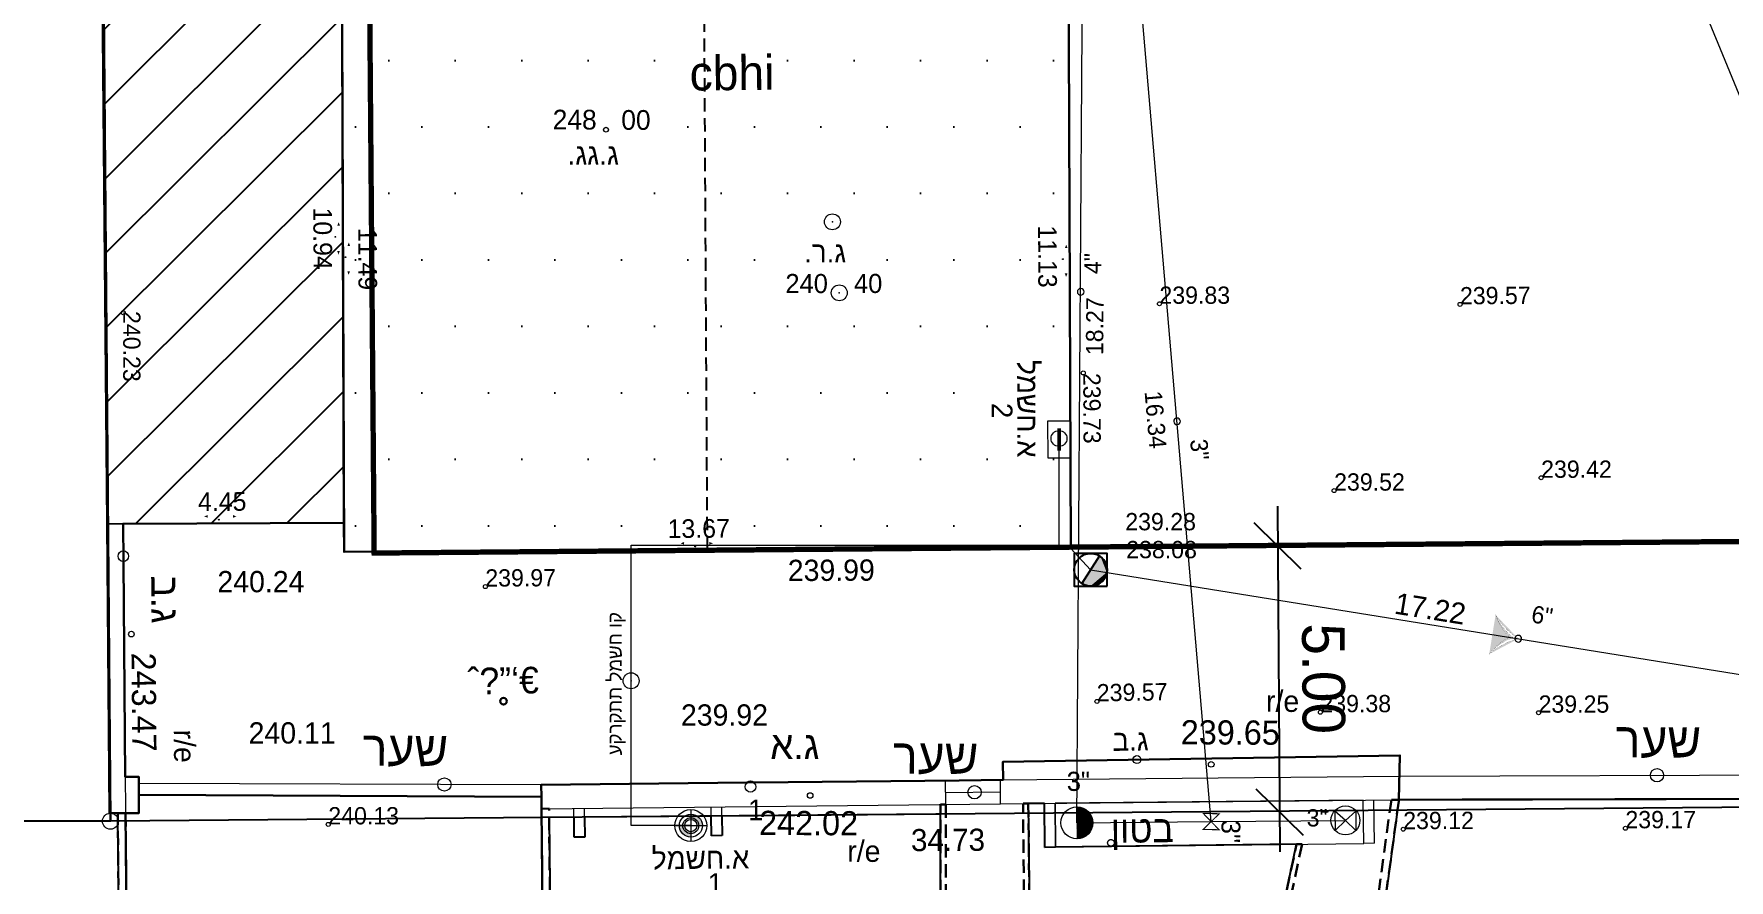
# Model space of a CAD drawing. Extents: x 231477 to 231608, y 633071 to 633188.
# Drawn here: x 231515.2 to 231547.08, y 633110.84 to 633126.75 of the extents above; entities that cross this region are included whole.
import ezdxf
from ezdxf.enums import TextEntityAlignment as Align

# ---------------------------------------------------------------- set-up
doc = ezdxf.new("R2010")
doc.units = 0
doc.header["$MEASUREMENT"] = 0
doc.header["$PDMODE"] = 32
doc.header["$PDSIZE"] = 0.3
for name, pattern in [('DASHDOT', [1, 0.5, -0.25, 0, -0.25]), ('DASHED2', [9.525, 6.35, -3.175]), ('DIVIDE2', [15.875, 6.35, -3.175, 0, -3.175, 0, -3.175]), ('HIDDEN', [0.375, 0.25, -0.125])]:
    doc.linetypes.add(name, pattern=pattern)
for name, color, linetype, lineweight in [('1021', 7, 'Continuous', 20), ('1502', 7, 'Continuous', 20), ('1505', 7, 'Continuous', 20), ('1520', 7, 'Continuous', 20), ('1609', 8, 'Continuous', 20), ('1610', 8, 'Continuous', 20), ('2401', 7, 'Continuous', 30), ('2404', 7, 'HIDDEN', 30), ('2407', 7, 'DIVIDE2', 20), ('2602', 8, 'Continuous', 20), ('2612', 8, 'Continuous', 20), ('2810', 3, 'DASHED2', 25), ('4603', 5, 'Continuous', 20), ('4604', 5, 'Continuous', 20), ('4609', 5, 'Continuous', 20), ('4611', 5, 'Continuous', 20), ('4801', 25, 'Continuous', 20), ('6021', 1, 'Continuous', 20), ('6241', 1, 'Continuous', 20), ('6261', 1, 'Continuous', 20)]:
    doc.layers.add(name, color=color, linetype=linetype, lineweight=lineweight)
for name, color, linetype in [('1802', 15, 'Continuous'), ('1803', 240, 'DASHDOT'), ('2200', 7, 'Continuous'), ('2207', 7, 'Continuous'), ('2299', 7, 'Continuous'), ('4610', 150, 'Continuous'), ('4804', 25, 'Continuous')]:
    doc.layers.add(name, color=color, linetype=linetype)
doc.styles.add('H1', font='MIRYL')
doc.styles.add('hebtext', font='hebtxt.shx')
doc.styles.add('hebtxt', font='hebtxt')
doc.styles.add('MAVAT_HEBTXT', font='HEBTXT')
doc.styles.add('MIRYL', font='miryl', dxfattribs={"height": 0.5})
doc.dimstyles.new('KB', dxfattribs={"dimtxt": 0.8, "dimasz": 0.88, "dimexe": 0.78, "dimexo": 0.9125, "dimgap": 0.44, "dimtad": 1, "dimzin": 0, "dimdsep": 46, "dimtxsty": 'Standard', "dimblk": 'OBLIQUE', "dimcen": 0.29, "dimdle": 0.75, "dimadec": 0, "dimazin": 0, "dimtfac": 1, "dimtofl": 0, "dimtmove": 0, "dimatfit": 3, "dimldrblk": 'OBLIQUE', "dimfxl": 1, "dimtolj": 1, "dimtzin": 0, "dimarcsym": 0})

# ---------------------------------------------------------------- blocks, each defined once
blk = doc.blocks.new('2602')
at = {"color": 2}
blk.add_circle((0, 0), 0.25, dxfattribs=at)
at = {"style": 'hebtext'}
blk.add_attdef('FENCE_TYPE', (0.925, 1.299), '', height=1.3, dxfattribs=at)
blk = doc.blocks.new('2612')
at = {"color": 2}
blk.add_circle((0, 0), 0.25, dxfattribs=at)
at = {"style": 'hebtext'}
blk.add_attdef('GATE_TYPE', (-8.217, 1), '', height=1.3, dxfattribs=at)
blk = doc.blocks.new('*U29', base_point=(1.23, -0.05))
at = {"color": 0}
for points in [[(0.75, 0.98), (0.66, 1.04), (-0.48, -1.14), (-0.67, -1.04)], [(0.75, 0.98), (-0.48, -1.14), (-0.01, -1.23)], [(1.21, -0.2), (0.75, 0.98), (-0.01, -1.23)], [(1.14, 0.47), (1.04, 0.66), (0.75, 0.98), (0.91, 0.83)], [(1.21, -0.2), (1.23, -0.05), (0.75, 0.98), (1.14, 0.47)], [(1.23, -0.05), (1.23, 0.05), (1.14, 0.47), (1.2, 0.26)], [(-0.48, -1.14), (-0.27, -1.2), (-0.01, -1.23), (-0.06, -1.23)], [(-0.01, -1.23), (0.43, -1.15), (1.21, -0.2), (0.95, -0.78)], [(-0.01, -1.23), (0.01, -1.23), (0.43, -1.15), (0.23, -1.21)], [(0.43, -1.15), (0.63, -1.06), (0.95, -0.78), (0.8, -0.94)], [(0.95, -0.78), (1.07, -0.61), (1.21, -0.2), (1.16, -0.41)]]:
    blk.add_solid(points, dxfattribs=at)
blk = doc.blocks.new('4804')
at = {"layer": '4804'}
blk.add_lwpolyline([(1.23, -1.23), (1.23, 1.23), (-1.24, 1.23), (-1.24, -1.23)], close=True, dxfattribs=at)
blk.add_lwpolyline([(1.23, -0.05), (1.23, 0.05, 0.244643), (0.66, 1.04), (-0.67, -1.04, 0.141736), (-0.01, -1.23), (0.01, -1.23, 0.399207)], format="xyb", close=True, dxfattribs=at)
blk.add_lwpolyline([(0.66, 1.04), (-0.67, -1.04)], dxfattribs=at)
blk.add_circle((0, 0), 1.23, dxfattribs=at)
blk.add_blockref('*U29', (1.23, -0.05), dxfattribs=at)
at = {"style": 'hebtext', "flags": 1}
for tag, p in [('NAME', (3.6, 29.23)), ('COVER', (3.6, 18.7)), ('MATERIAL', (3.6, 8.17)), ('TL', (2.95, -2.37)), ('MANH_TYPE', (3.6, -2.37)), ('IL', (3.6, -12.9))]:
    blk.add_attdef(tag, p, '', height=1.3, dxfattribs=at)
at = {"style": 'hebtext'}
blk.add_attdef('NUMBER', (-0.02, 2.23), '', height=1.3, dxfattribs=at)
blk = doc.blocks.new('1021')
at = {"layer": '1021'}
for points in [[(-5.5, 1.22, 0, 1, 0), (-4.18, 1.22, 0, 0.676, 0)], [(6.67, 1.22, 0, 1, 0), (5.34, 1.22, 0, 0.676, 0)]]:
    blk.add_lwpolyline(points, format="xyseb", dxfattribs=at)
blk.add_circle((0, 0), 0.15, dxfattribs=at)
at = {"layer": '1021', "style": 'hebtext'}
blk.add_attdef('LENGTH', (-3.03, 0.53), '', height=1.3, dxfattribs=at)
blk = doc.blocks.new('2401')
at = {"color": 2}
blk.add_circle((0, 0), 0.25, dxfattribs=at)
at = {"style": 'hebtext'}
blk.add_attdef('COVER_TYPE', (-10, 1), '', height=1.3, dxfattribs=at)
blk = doc.blocks.new('1502')
blk.add_circle((0, 0), 0.15)
at = {"style": 'hebtext'}
for tag, p in [('METER', (-10.333, -0.004)), ('CENTIMETER', (1, -0.004))]:
    blk.add_attdef(tag, p, '', height=1.3, dxfattribs=at)
at = {"style": 'hebtext', "flags": 1}
blk.add_attdef('HEIGHT', (1, -0.004), '', height=1.3, dxfattribs=at)
blk = doc.blocks.new('4801')
at = {"layer": '4801'}
h = blk.add_hatch(color=256, dxfattribs=at)
edge = h.paths.add_edge_path()
edge.add_arc((1.95, 4.63), 5.02, 218.5861, 247.1405, ccw=False)
edge.add_arc((1.62, 3.69), 4.21, 211.4224, 241.4224)
edge.add_arc((1.82, -3.93), 4.51, 119.4318, 147.2843)
edge.add_arc((2.04, -4.74), 5.16, 113.2543, 141.0191, ccw=False)
at = {"layer": '4801', "const_width": 0.0075}
for points in [[(-1.98, 1.5, 0.119466), (-0.67, 0)], [(-0.67, 0, 0.111287), (-1.98, -1.5)]]:
    blk.add_lwpolyline(points, format="xyb", dxfattribs=at)
blk.add_lwpolyline([(0, 0, -0.125241), (-1.98, 1.5, 0.131653), (-0.4, -0.01, 0.122131), (-1.98, -1.5, -0.121743)], format="xyb", close=True, dxfattribs=at)
at = {"layer": '4801'}
blk.add_circle((0, 0), 0.25, dxfattribs=at)
at = {"layer": '4801', "style": 'hebtext', "text_generation_flag": 4}
blk.add_attdef('NUMBER', (0.24, -12.94), '', height=1.3, rotation=180, dxfattribs=at)
blk.add_attdef('DIAM', (0.22, -14.13), '', height=1.3, dxfattribs=at)
at = {"layer": '4801', "style": 'hebtext', "flags": 1}
for tag, p in [('IL_IN', (0.21, -19.57)), ('IL_OUT', (0.3, -24.66)), ('MATERIAL', (0.08, -26.33)), ('SLOPE', (0.16, -27.6))]:
    blk.add_attdef(tag, p, '', height=1.3, dxfattribs=at)
blk = doc.blocks.new('2407')
at = {"color": 2}
blk.add_circle((0, 0), 0.25, dxfattribs=at)
at = {"style": 'hebtext'}
blk.add_attdef('COVER_TYPE', (-10, 1), '', height=1.3, dxfattribs=at)
blk = doc.blocks.new('4611')
h = blk.add_hatch()
h.set_pattern_fill('ANSI31', color=256, scale=0.02, style=0)
h.set_pattern_definition([(45, (-918.72721, -506.905286), (-0.0449012806, 0.0449012806), [])])
h.paths.add_polyline_path([(1.5, 0, 0.414214), (0, 1.5), (0, -1.5, 0.414214)])
blk.add_line((0, 1.5), (0, -1.5))
blk.add_circle((0, 0), 1.5)
at = {"style": 'hebtext'}
for tag, p in [('UNDERGROUND', (2.16, 5.44)), ('MOD', (1.94, 1.9)), ('DATE_1', (1.93, -1.24)), ('DATE', (1.96, -4.4)), ('GIS_OBJECT_ID', (1.98, -7.63)), ('MATERIAL', (2.06, -11.06)), ('MANUFACTURE', (2.03, -14.38)), ('COV_DIAM', (2.03, -17.88)), ('TA_DIAM', (2.01, -20.81)), ('DIAM', (2.11, -24.03)), ('NO', (2.05, -27.29)), ('OBJECT_TYPE', (2.05, -30.79)), ('PARENT_PLAN_SECTION_NAME', (2.16, -34.22))]:
    blk.add_attdef(tag, p, '', height=1.3, dxfattribs=at)
blk = doc.blocks.new('4609')
for points in [[(-0.78, 0.69), (-0.78, -0.76), (0, 0), (-0.78, 0.69)], [(0.78, 0.69), (0.78, -0.76), (0, 0), (0.78, 0.69)]]:
    blk.add_lwpolyline(points)
blk.add_circle((0, 0), 1.09)
at = {"color": 4, "style": 'hebtext'}
for tag, p in [('ID', (-0.01, 1.05)), ('TYPE', (-0.48, -1.68)), ('PURPOSE', (-0.48, -2.25)), ('MATERIAL', (-0.48, -2.84)), ('DIAMETER', (-0.48, -3.38)), ('YEAR', (-0.49, -4.5)), ('CONTRACTOR', (-0.51, -5.1)), ('DEPTH', (-0.48, -3.97)), ('MANUFACTURER', (-0.49, -5.62)), ('MAX_PRESS', (-0.49, -6.22)), ('WORK_PRESS', (-0.48, -6.81)), ('WHEN_UPDATED', (-0.48, -7.4)), ('REF_AS_MADE', (-0.51, -8.02))]:
    blk.add_attdef(tag, p, '', height=1.3, dxfattribs=at)
blk = doc.blocks.new('1505')
blk.add_circle((0, 0), 0.15)
at = {"style": 'hebtext'}
for tag, p in [('METER', (-10.33, 0)), ('CENTIMETER', (1, 0))]:
    blk.add_attdef(tag, p, '', height=1.3, dxfattribs=at)
at = {"style": 'hebtext', "flags": 1}
blk.add_attdef('HEIGHT', (1, 0), '', height=1.3, dxfattribs=at)
blk = doc.blocks.new('4610')
at = {"const_width": 0.2}
blk.add_lwpolyline([(-1.5, -1.5), (-1.5, 1.5), (1.5, -1.5), (1.5, 1.5)], close=True, dxfattribs=at)
at = {"style": 'hebtext'}
for tag, p in [('UNDERGROUND', (1.99, 5.18)), ('OBJECT_TYPE', (2.04, -1.29)), ('GIS_OBJECT_ID', (2.05, 1.85)), ('NO', (2.07, -4.45)), ('DIAM', (2.09, -7.68)), ('MOD', (2.28, -11.16)), ('TA_DIAM', (2.25, -14.48)), ('COV_DIAM', (2.25, -17.98)), ('MANUFACTURE', (2.23, -20.92)), ('MATERIAL', (2.32, -24.14)), ('DATE', (2.27, -27.4)), ('DATE_1', (2.26, -30.9)), ('PARENT_PLAN_SECTION_NAME', (2.31, -34.38))]:
    blk.add_attdef(tag, p, '', height=1.3, dxfattribs=at)
blk = doc.blocks.new('6261')
at = {"layer": '6261'}
h = blk.add_hatch(color=256, dxfattribs=at)
h.paths.add_polyline_path([(0, 0.216), (0, 0.115, -0.414214), (0.115, 0), (0.216, 0, 0.414214)])
h.paths.add_polyline_path([(0, -0.115, -0.414214), (-0.115, 0), (-0.216, 0, 0.414214), (0, -0.216)])
for points in [[(-0.3, 0), (0.3, 0)], [(0, 0.3), (0, -0.3)]]:
    blk.add_lwpolyline(points, dxfattribs=at)
for radius in [0.3, 0.216, 0.115]:
    blk.add_circle((0, 0), radius, dxfattribs=at)
at = {"layer": '6261', "style": 'hebtext'}
for tag, p in [('NUMBER', (0.3, 0.755)), ('NAME', (0.3, 0.3))]:
    blk.add_attdef(tag, p, '', height=0.375, dxfattribs=at)
blk = doc.blocks.new('6021')
blk.add_point((0, 0))
at = {"style": 'hebtext'}
for tag, p in [('NUMBER', (-3.05, 0.66)), ('DESCRIPTION', (-4.8, -1.77))]:
    blk.add_attdef(tag, p, '', height=1.3, dxfattribs=at)
blk = doc.blocks.new('6241')
blk.add_lwpolyline([(-2.5, -1.5), (-2.5, 1.5), (2.5, 1.5), (2.5, -1.5)], close=True)
at = {"const_width": 0.5}
blk.add_lwpolyline([(-1.5, 0), (1.5, 0)], dxfattribs=at)
at = {"style": 'hebtext'}
for tag, p in [('NAME', (2.94, 2.31)), ('NUMBER', (2.94, 0.88))]:
    blk.add_attdef(tag, p, '', height=1.3, dxfattribs=at)
at = {"style": 'hebtext', "flags": 1}
for tag, p in [('PLACE', (2.94, -0.55)), ('BUILDNAME', (2.94, -1.98))]:
    blk.add_attdef(tag, p, '', height=1.3, dxfattribs=at)
blk = doc.blocks.new('4603')
at = {"color": 2}
blk.add_lwpolyline([(0, 0.25, 1), (0, -0.25, 1)], format="xyb", close=True, dxfattribs=at)
at = {"style": 'hebtext'}
for tag, p in [('KAV_DIAM', (0.12, 4.07)), ('LEVEL', (0.31, 2.85)), ('W_TH', (0.31, 1.6)), ('METAHNEN', (0.24, 0.2)), ('DATE', (0.26, -1.26)), ('PARENT_PLAN_LINE_NAME', (0.31, -3.63)), ('OWNER', (0.29, -4.87)), ('GIS_OBJECT_ID', (0.25, -6.13)), ('ZOMET_ID_1', (0.31, -7.26)), ('ZOMET_ID_2', (0.24, -8.5)), ('MEVAZEA', (0.38, -9.67)), ('DATE_1', (0.32, -11.04)), ('STATUS', (0.31, -12.33)), ('KAV_LENGTH', (0.29, -13.7)), ('VALVE_ID', (0.37, -16.21)), ('INNER_COVER_TYPE', (0.4, -17.44)), ('EL_NO', (0.33, -18.6)), ('OUTER_COVER_TYPE', (0.4, -19.84)), ('KAV_NO', (0.42, -21.02))]:
    blk.add_attdef(tag, p, '', height=1.3, dxfattribs=at)
at = {"style": 'hebtext', "flags": 1}
for tag, p in [('UNDERGROUND', (0.26, -2.52)), ('MATERIAL', (0.39, -14.99))]:
    blk.add_attdef(tag, p, '', height=1.3, dxfattribs=at)
blk = doc.blocks.new('4604')
at = {"color": 2}
blk.add_lwpolyline([(0, 0.25, 1), (0, -0.25, 1)], format="xyb", close=True, dxfattribs=at)
at = {"style": 'hebtext'}
for tag, p in [('KAV_DIAM', (0.12, 4.07)), ('LEVEL', (0.31, 2.85)), ('W_TH', (0.31, 1.6)), ('METAHNEN', (0.24, 0.2)), ('DATE', (0.26, -1.26)), ('PARENT_PLAN_LINE_NAME', (0.31, -3.63)), ('OWNER', (0.29, -4.87)), ('GIS_OBJECT_ID', (0.25, -6.13)), ('ZOMET_ID_1', (0.31, -7.26)), ('ZOMET_ID_2', (0.24, -8.5)), ('MEVAZEA', (0.38, -9.67)), ('DATE_1', (0.32, -11.04)), ('STATUS', (0.31, -12.33)), ('KAV_LENGTH', (0.29, -13.7)), ('VALVE_ID', (0.37, -16.21)), ('INNER_COVER_TYPE', (0.4, -17.44)), ('EL_NO', (0.33, -18.6)), ('OUTER_COVER_TYPE', (0.4, -19.84)), ('KAV_NO', (0.42, -21.02))]:
    blk.add_attdef(tag, p, '', height=1.3, dxfattribs=at)
at = {"style": 'hebtext', "flags": 1}
for tag, p in [('עילי', (0.26, -2.52)), ('MATERIAL', (0.39, -14.99))]:
    blk.add_attdef(tag, p, '', height=1.3, dxfattribs=at)
blk = doc.blocks.new('1610')
blk.add_circle((0, 0), 0.15)
at = {"style": 'hebtext'}
for tag, p in [('NUMBER', (-2.144, 1.236)), ('NAME', (-2.187, -2.128))]:
    blk.add_attdef(tag, p, '', height=1.3, dxfattribs=at)
at = {"style": 'hebtext', "flags": 1}
blk.add_attdef('HEIGHT', (-2.099, -4.164), '', height=1.3, dxfattribs=at)
blk = doc.blocks.new('1609')
for points in [[(0, 0, 0, 0, 0), (-5.342, 0, 0.3, 0, 0), (-5.989, 0, 0, 0, 0)], [(0, 0, 0, 0, 0), (5.342, 0, 0.3, 0, 0), (5.989, 0, 0, 0, 0)], [(0, 0, 0, 0, 0), (5.342, 0, 0.3, 0, 0), (5.989, 0, 0, 0, 0)], [(0, 0, 0, 0, 0), (5.342, 0, 0.3, 0, 0), (5.989, 0, 0, 0, 0)]]:
    blk.add_lwpolyline(points, format="xyseb")
at = {"style": 'hebtext'}
blk.add_attdef('LENGTH', text='', height=1.3, dxfattribs=at).set_placement((-0.001, 1), align=Align.CENTER)
blk = doc.blocks.new('_Oblique')
at = {"color": 0, "linetype": 'ByBlock', "lineweight": -2}
blk.add_line((-0.5, -0.5), (0.5, 0.5), dxfattribs=at)
blk = doc.blocks.new('*D65')
at = {"layer": '1803', "color": 0, "linetype": 'Continuous', "lineweight": -2, "transparency": 16777216}
for p, q in [((231538.585, 633117.867), (231538.632, 633111.367)), ((231539.503, 633117.123), (231539.371, 633117.122)), ((231539.539, 633112.123), (231539.406, 633112.123))]:
    blk.add_line(p, q, dxfattribs=at)
at = {"layer": '1803', "color": 0, "linetype": 'Continuous', "lineweight": -2, "transparency": 16777216, "xscale": 0.88, "yscale": 0.88, "zscale": 0.88}
for p, rotation in [((231538.591, 633117.117), 90.40850383301043), ((231538.626, 633112.117), 270.4085038330104)]:
    blk.add_blockref('_Oblique', p, dxfattribs=dict(at, rotation=rotation))
at = {"layer": '1803', "color": 0, "linetype": 'Continuous', "transparency": 16777216, "insert": (231539.449, 633114.623), "char_height": 0.8, "attachment_point": 5, "rotation": 270.4085}
blk.add_mtext('\\A1;5.00', dxfattribs=at)
blk = doc.blocks.new('1520')
at = {"layer": '1520'}
blk.add_point((0, 0), dxfattribs=at)
at = {"layer": '1520', "style": 'hebtext'}
for tag, p in [('METER', (-0.78, -0.76)), ('CENTIMETER', (-0.77, -1.47))]:
    blk.add_attdef(tag, p, '', height=0.375, dxfattribs=at)
at = {"layer": '1520', "style": 'hebtext', "flags": 1}
blk.add_attdef('HEIGHT', (-0.71, -2.15), '', height=0.375, dxfattribs=at)

msp = doc.modelspace()

# ---------------------------------------------------------------- hatches: boundary and pattern name
at = {"layer": '2299'}
h = msp.add_hatch(dxfattribs=at)
h.set_pattern_fill('ANSI31', color=256, scale=8, angle=-0.0828354, style=0)
h.paths.add_polyline_path([(231521.348, 633162.856), (231528.758, 633162.853), (231528.758, 633163.763), (231516.331, 633163.813), (231516.336, 633162.83), (231516.178, 633162.829), (231516.58, 633117.537), (231521.042, 633117.557), (231520.992, 633128.496), (231521.565, 633128.499)])
h.paths.add_polyline_path([(231520.668, 633162.294), (231520.668, 633159.969), (231521.343, 633159.969), (231521.343, 633162.294)], flags=24)
h.paths.add_polyline_path([(231516.771, 633121.618), (231516.771, 633119.218), (231517.446, 633119.218), (231517.446, 633121.618)], flags=24)
h = msp.add_hatch(dxfattribs=at)
h.set_pattern_fill('DOTS', color=256, scale=20, style=0)
h.paths.add_polyline_path([(231520.992, 633128.496), (231521.036, 633117.008), (231534.701, 633117.071), (231534.658, 633128.205), (231534.043, 633128.201), (231534.04, 633128.578)])

# ---------------------------------------------------------------- linework, layer by layer
at = {"layer": '1802'}
msp.add_lwpolyline([(231505.229, 633167.735), (231516.19, 633167.78), (231516.643, 633111.944), (231505.193, 633111.942)], dxfattribs=at)
msp.add_lwpolyline([(231553.64, 633167.71), (231553.66, 633112.226), (231551.373, 633112.238), (231516.643, 633111.944), (231516.19, 633167.78)], close=True, dxfattribs=at)
at = {"layer": '1803', "ltscale": 1.5, "const_width": 0.1}
msp.add_lwpolyline([(231548.642, 633162.719), (231548.658, 633117.215), (231521.602, 633116.986), (231521.231, 633162.771)], close=True, dxfattribs=at)
at = {"layer": '2200'}
msp.add_lwpolyline([(231534.658, 633128.205), (231534.043, 633128.201), (231534.04, 633128.578), (231520.992, 633128.496), (231521.036, 633117.008), (231534.701, 633117.071)], close=True, dxfattribs=at)
at = {"layer": '2200', "linetype": 'HIDDEN'}
msp.add_lwpolyline([(231527.869, 633117.04), (231527.802, 633128.539)], dxfattribs=at)
at = {"layer": '2207'}
msp.add_lwpolyline([(231521.348, 633162.856), (231528.758, 633162.853), (231528.758, 633163.763), (231516.331, 633163.814), (231516.336, 633162.83), (231516.178, 633162.829), (231516.58, 633117.537), (231521.034, 633117.557), (231520.992, 633128.496), (231521.565, 633128.499)], close=True, dxfattribs=at)
for points in [[(231516.58, 633117.537), (231516.178, 633162.829), (231516.336, 633162.83)], [(231516.58, 633117.537), (231521.034, 633117.557)]]:
    msp.add_lwpolyline(points, dxfattribs=at)
at = {"layer": '2401'}
for points in [[(231541.36, 633160.31), (231541.528, 633128.257), (231534.658, 633128.205), (231534.701, 633117.071), (231532.752, 633117.062), (231521.036, 633117.008), (231521.034, 633117.557), (231516.88, 633117.538), (231516.887, 633116.822), (231516.923, 633112.777), (231517.178, 633112.777), (231517.178, 633112.437), (231524.746, 633112.403), (231524.744, 633112.628), (231528.616, 633112.669, -0.347653), (231528.74, 633112.671), (231532.6, 633112.711), (231533.427, 633112.72), (231533.424, 633113.063), (231540.889, 633113.181), (231540.871, 633112.348), (231548.409, 633112.367)], [(231524.785, 633108.399), (231524.749, 633112.179), (231524.746, 633112.403), (231517.178, 633112.437), (231517.179, 633112.096), (231516.929, 633112.096), (231516.964, 633108.11, -0.270063)]]:
    msp.add_lwpolyline(points, format="xyb", dxfattribs=at)
msp.add_lwpolyline([(231517.178, 633112.437), (231524.746, 633112.403)], dxfattribs=at)
at = {"layer": '2404'}
for points in [[(231524.749, 633112.179), (231524.785, 633108.399, 0.379091), (231526.644, 633106.227), (231538.243, 633106.367, 0.249583), (231539.598, 633107.441, 0.069666), (231540.306, 633109.36), (231540.631, 633110.589), (231540.871, 633112.348), (231540.728, 633112.347), (231540.492, 633110.617), (231540.169, 633109.393, -0.069975), (231539.47, 633107.503, -0.248633), (231538.229, 633106.509), (231526.653, 633106.369, -0.377864), (231524.926, 633108.398), (231524.89, 633112.18)], [(231516.929, 633112.096), (231516.964, 633108.11, -0.270062), (231515.29, 633106.228, -0.022449), (231514.06, 633106.146), (231507.011, 633106.09), (231505.189, 633106.095), (231505.189, 633106.234), (231507.011, 633106.238), (231514.058, 633106.293, 0.022147), (231515.259, 633106.373, 0.266627), (231516.816, 633108.124), (231516.781, 633112.095)]]:
    msp.add_lwpolyline(points, format="xyb", close=True, dxfattribs=at)
msp.add_lwpolyline([(231532.348, 633112.259), (231532.36, 633107.969), (231532.26, 633107.968), (231532.248, 633112.258)], close=True, dxfattribs=at)
at = {"layer": '2404', "elevation": 239.4}
msp.add_lwpolyline([(231533.902, 633112.275), (231533.949, 633108.073), (231538.213, 633108.085), (231538.946, 633111.511), (231539.049, 633111.512), (231538.294, 633107.985), (231533.85, 633107.973), (231533.802, 633112.274)], close=True, dxfattribs=at)
at = {"layer": '2407'}
msp.add_lwpolyline([(231540.201, 633112.341), (231534.405, 633112.28), (231534.414, 633111.453), (231540.21, 633111.527)], close=True, dxfattribs=at)
at = {"layer": '2407', "elevation": 239.609}
msp.add_lwpolyline([(231534.414, 633111.453), (231540.21, 633111.527)], dxfattribs=at)
at = {"layer": '2602'}
for points in [[(231516.58, 633117.537), (231516.629, 633112.093)], [(231516.88, 633117.538), (231516.929, 633112.096)], [(231524.744, 633112.628), (231533.376, 633112.719)], [(231524.749, 633112.179), (231524.744, 633112.628)], [(231532.348, 633112.259), (231532.344, 633112.709)], [(231533.376, 633112.719), (231540.886, 633112.788)], [(231533.38, 633112.269), (231533.376, 633112.719)], [(231540.871, 633112.348), (231540.886, 633112.788)], [(231524.749, 633112.179), (231533.38, 633112.269)], [(231533.38, 633112.269), (231540.871, 633112.348)], [(231516.929, 633112.096), (231516.629, 633112.093)]]:
    msp.add_lwpolyline(points, dxfattribs=at)
for points, elevation in [([(231540.889, 633113.181), (231533.424, 633113.063)], 239.291), ([(231540.889, 633113.181), (231540.886, 633112.788)], 239.291), ([(231533.424, 633113.063), (231533.427, 633112.72)], 239.291), ([(231525.364, 633111.643), (231525.358, 633112.185)], 479.653), ([(231525.564, 633111.645), (231525.558, 633112.187)], 479.653), ([(231527.943, 633111.67), (231527.937, 633112.212)], 479.653), ([(231528.143, 633111.672), (231528.137, 633112.214)], 479.653), ([(231534.214, 633111.451), (231534.205, 633112.278)], 239.609), ([(231534.414, 633111.453), (231534.405, 633112.28)], 239.609), ([(231540.21, 633111.527), (231540.201, 633112.341)], 239.442), ([(231540.41, 633111.529), (231540.401, 633112.343)], 239.442), ([(231525.364, 633111.643), (231525.564, 633111.645)], 479.653), ([(231527.943, 633111.67), (231528.143, 633111.672)], 479.653), ([(231534.214, 633111.451), (231534.414, 633111.453)], 239.609), ([(231540.41, 633111.529), (231540.21, 633111.527)], 239.442)]:
    msp.add_lwpolyline(points, dxfattribs=dict(at, elevation=elevation))
at = {"layer": '2612', "elevation": 239.55}
msp.add_lwpolyline([(231540.886, 633112.788), (231548.404, 633112.817)], dxfattribs=at)
at = {"layer": '2612'}
for points in [[(231524.744, 633112.628), (231517.178, 633112.653)], [(231532.346, 633112.484), (231533.378, 633112.494)]]:
    msp.add_lwpolyline(points, dxfattribs=at)
at = {"layer": '2810'}
for points in [[(231516.178, 633162.829), (231516.135, 633167.628), (231510.893, 633167.667), (231510.693, 633167.666), (231505.229, 633167.656), (231505.19, 633107.904), (231516.816, 633108.124), (231516.781, 633112.095), (231516.629, 633112.093), (231516.58, 633117.537)], [(231538.946, 633111.511), (231534.414, 633111.453), (231534.214, 633111.451), (231534.205, 633112.278), (231533.902, 633112.275), (231533.949, 633108.073), (231538.213, 633108.085)]]:
    msp.add_lwpolyline(points, close=True, dxfattribs=at)
for points in [[(231548.409, 633112.367), (231540.871, 633112.348), (231540.631, 633110.589), (231540.306, 633109.36, -0.069666), (231539.598, 633107.441, -0.249583), (231538.243, 633106.367), (231537.424, 633106.358), (231537.726, 633106.1), (231550.73, 633106.181), (231550.977, 633106.491, -0.050615), (231550.589, 633106.681, -0.115744)], [(231532.248, 633112.076), (231528.139, 633112.041), (231528.143, 633111.672), (231527.943, 633111.67), (231527.939, 633112.04), (231525.56, 633112.02), (231525.564, 633111.645), (231525.364, 633111.643), (231525.36, 633112.018), (231524.892, 633112.014), (231524.926, 633108.398, 0.056296), (231524.969, 633107.948), (231532.26, 633107.968)]]:
    msp.add_lwpolyline(points, format="xyb", close=True, dxfattribs=at)
at = {"layer": '4603'}
for p, q in [((231534.816, 633111.914, 234.797), (231537.34, 633111.936, 234.797)), ((231537.34, 633111.936, 234.797), (231539.865, 633111.959, 234.797))]:
    msp.add_line(p, q, dxfattribs=at)
at = {"layer": '4603', "elevation": 234.797}
msp.add_lwpolyline([(231537.34, 633111.936), (231535.95, 633128.215)], dxfattribs=at)
at = {"layer": '4604', "elevation": 234.797}
msp.add_lwpolyline([(231534.816, 633111.914), (231534.924, 633128.69), (231533.43, 633128.69)], dxfattribs=at)
at = {"layer": '4610', "elevation": 0.01}
msp.add_lwpolyline([(231516.925, 633112.777), (231517.178, 633112.777)], dxfattribs=at)
at = {"layer": '4610'}
for points in [[(231517.179, 633112.096), (231517.178, 633112.777)], [(231516.929, 633112.096), (231517.179, 633112.096)]]:
    msp.add_lwpolyline(points, dxfattribs=at)
at = {"layer": '4801'}
for points in [[(231543.433, 633134.914), (231552.076, 633113.93)], [(231534.701, 633117.071), (231535.074, 633116.673)], [(231535.074, 633116.673), (231552.076, 633113.93)]]:
    msp.add_lwpolyline(points, dxfattribs=at)
at = {"layer": '6021', "elevation": -229.413}
msp.add_lwpolyline([(231527.557, 633111.861), (231526.433, 633111.861), (231526.433, 633117.134), (231534.481, 633117.134), (231534.479, 633119.14)], dxfattribs=at)

# ---------------------------------------------------------------- block references
at = {"layer": '1021'}
ref = msp.add_blockref('1021', (231520.872, 633122.933), dxfattribs=dict(at, xscale=0.04999999999810571, yscale=0.04999999999810571, zscale=0.04999999999810571, rotation=269.7252195941055))
ref.add_attrib('LENGTH', '10.94', dxfattribs={"layer": '0', "height": 0.35, "rotation": 270.2213, "style": 'hebtxt'}).set_placement((231520.46, 633122.898), align=Align.CENTER)
ref = msp.add_blockref('1021', (231521.063, 633122.551), dxfattribs=dict(at, xscale=0.04999999999810571, yscale=0.04999999999810571, zscale=0.04999999999810571, rotation=269.7252195941055))
ref.add_attrib('LENGTH', '11.49', dxfattribs={"layer": '0', "height": 0.35, "rotation": 270.2213, "style": 'hebtxt'}).set_placement((231521.305, 633122.514), align=Align.CENTER)
ref = msp.add_blockref('1021', (231534.553, 633122.511), dxfattribs=dict(at, xscale=0.04999999999810571, yscale=0.04999999999810571, zscale=0.04999999999810571, rotation=269.7252195941055))
ref.add_attrib('LENGTH', '11.13', dxfattribs={"layer": '0', "height": 0.35, "rotation": 270.2213, "style": 'hebtxt'}).set_placement((231534.088, 633122.561), align=Align.CENTER)
ref = msp.add_blockref('1021', (231518.681, 633117.614), dxfattribs=dict(at, xscale=0.04999999999810571, yscale=0.04999999999810571, zscale=0.04999999999810571, rotation=359.9316355941056))
ref.add_attrib('LENGTH', '4.45', dxfattribs={"layer": '0', "height": 0.35, "rotation": 0.4277, "style": 'hebtxt'}).set_placement((231518.747, 633117.779), align=Align.CENTER)
ref = msp.add_blockref('1021', (231527.64, 633117.108), dxfattribs=dict(at, xscale=0.04999999999810571, yscale=0.04999999999810571, zscale=0.04999999999810571, rotation=359.9316355941056))
ref.add_attrib('LENGTH', '13.67', dxfattribs={"layer": '0', "height": 0.35, "rotation": 0.4277, "style": 'hebtxt'}).set_placement((231527.706, 633117.273), align=Align.CENTER)
at = {"layer": '1502'}
ref = msp.add_blockref('1502', (231536.367, 633121.673, 239.833), dxfattribs=dict(at, xscale=0.25, yscale=0.25, zscale=0.25))
ref.add_attrib('HEIGHT', '239.83', (231536.367, 633121.673, 239.833), dxfattribs={"layer": '0', "height": 0.325, "style": 'hebtext'})
ref = msp.add_blockref('1502', (231542.019, 633121.662, 239.566), dxfattribs=dict(at, xscale=0.25, yscale=0.25, zscale=0.25))
ref.add_attrib('HEIGHT', '239.57', (231542.019, 633121.662, 239.566), dxfattribs={"layer": '0', "height": 0.325, "rotation": 0.4277, "style": 'hebtext'})
ref = msp.add_blockref('1502', (231516.883, 633121.505, 240.23), dxfattribs=dict(at, xscale=0.25, yscale=0.25, zscale=0.25))
ref.add_attrib('HEIGHT', '240.23', (231516.883, 633121.537, 240.23), dxfattribs={"layer": '0', "height": 0.325, "rotation": 270, "style": 'hebtext'})
ref = msp.add_blockref('1502', (231534.935, 633120.373, 239.725), dxfattribs=dict(at, xscale=0.25, yscale=0.25, zscale=0.25))
ref.add_attrib('HEIGHT', '239.73', (231534.935, 633120.373, 239.725), dxfattribs={"layer": '0', "height": 0.325, "rotation": 270.2213, "style": 'hebtext'})
ref = msp.add_blockref('1502', (231543.544, 633118.401, 239.416), dxfattribs=dict(at, xscale=0.25, yscale=0.25, zscale=0.25))
ref.add_attrib('HEIGHT', '239.42', (231543.544, 633118.401, 239.416), dxfattribs={"layer": '0', "height": 0.325, "style": 'hebtext'})
ref = msp.add_blockref('1502', (231539.652, 633118.16, 239.522), dxfattribs=dict(at, xscale=0.25, yscale=0.25, zscale=0.25))
ref.add_attrib('HEIGHT', '239.52', (231539.652, 633118.16, 239.522), dxfattribs={"layer": '0', "height": 0.325, "style": 'hebtext'})
ref = msp.add_blockref('1502', (231523.693, 633116.355, 239.97), dxfattribs=dict(at, xscale=0.25, yscale=0.25, zscale=0.25))
ref.add_attrib('HEIGHT', '239.97', (231523.693, 633116.355, 239.97), dxfattribs={"layer": '0', "height": 0.325, "rotation": 0.2651, "style": 'hebtext'})
ref = msp.add_blockref('1502', (231517.037, 633115.462, 243.47), dxfattribs=dict(at, xscale=0.3499999999999999, yscale=0.3499999999999999, zscale=0.3499999999999999, rotation=270.5091905950722))
ref.add_attrib('HEIGHT', '243.47', (231517.039, 633115.112, 243.47), dxfattribs={"layer": '0', "height": 0.455, "rotation": 270.5092, "style": 'hebtext'})
ref = msp.add_blockref('1502', (231535.192, 633114.196, 239.567), dxfattribs=dict(at, xscale=0.25, yscale=0.25, zscale=0.25))
ref.add_attrib('HEIGHT', '239.57', (231535.192, 633114.196, 239.567), dxfattribs={"layer": '0', "height": 0.325, "rotation": 0.9035, "style": 'hebtext'})
ref = msp.add_blockref('1502', (231539.394, 633113.993, 239.38), dxfattribs=dict(at, xscale=0.25, yscale=0.25, zscale=0.25))
ref.add_attrib('HEIGHT', '239.38', (231539.394, 633113.993, 239.38), dxfattribs={"layer": '0', "height": 0.325, "style": 'hebtext'})
ref = msp.add_blockref('1502', (231543.496, 633113.984, 239.247), dxfattribs=dict(at, xscale=0.25, yscale=0.25, zscale=0.25))
ref.add_attrib('HEIGHT', '239.25', (231543.496, 633113.984, 239.247), dxfattribs={"layer": '0', "height": 0.325, "style": 'hebtext'})
ref = msp.add_blockref('1502', (231537.341, 633113.012, 239.65), dxfattribs=dict(at, xscale=0.3499999999999999, yscale=0.3499999999999999, zscale=0.3499999999999999, rotation=359.7436115950723))
ref.add_attrib('HEIGHT', '239.65', (231536.768, 633113.389, 239.65), dxfattribs={"layer": '0', "height": 0.455, "rotation": 359.7436, "style": 'hebtext'})
ref = msp.add_blockref('1502', (231520.74, 633111.884, 240.131), dxfattribs=dict(at, xscale=0.25, yscale=0.25, zscale=0.25))
ref.add_attrib('HEIGHT', '240.13', (231520.74, 633111.884, 240.131), dxfattribs={"layer": '0', "height": 0.325, "style": 'hebtext'})
ref = msp.add_blockref('1502', (231529.8, 633112.427, 242.02), dxfattribs=dict(at, xscale=0.3499999999999999, yscale=0.3499999999999999, zscale=0.3499999999999999, rotation=359.7436115950723))
ref.add_attrib('HEIGHT', '242.02', (231528.839, 633111.685, 242.02), dxfattribs={"layer": '0', "height": 0.455, "rotation": 359.7436, "style": 'hebtext'})
ref = msp.add_blockref('1502', (231540.951, 633111.793, 239.124), dxfattribs=dict(at, xscale=0.25, yscale=0.25, zscale=0.25))
ref.add_attrib('HEIGHT', '239.12', (231540.951, 633111.793, 239.124), dxfattribs={"layer": '0', "height": 0.325, "rotation": 0.1449, "style": 'hebtext'})
ref = msp.add_blockref('1502', (231545.129, 633111.81, 239.175), dxfattribs=dict(at, xscale=0.25, yscale=0.25, zscale=0.25))
ref.add_attrib('HEIGHT', '239.17', (231545.129, 633111.81, 239.175), dxfattribs={"layer": '0', "height": 0.325, "rotation": 0.1449, "style": 'hebtext'})
at = {"layer": '1505'}
ref = msp.add_blockref('1505', (231525.962, 633124.946, 248), dxfattribs=dict(at, xscale=0.2856341731312568, yscale=0.2856341731312568, zscale=0.2856341731312568, rotation=359.9171645950722))
ref.add_attrib('METER', '248', (231524.958, 633124.951, 248), dxfattribs={"layer": '0', "height": 0.3713, "rotation": 359.9172, "style": 'hebtext'})
ref.add_attrib('CENTIMETER', '00', (231526.248, 633124.945, 248), dxfattribs={"layer": '0', "height": 0.3713, "rotation": 359.9172, "style": 'hebtext'})
ref = msp.add_blockref('1505', (231525.962, 633124.946, 239.55), dxfattribs=dict(at, xscale=0.3051107828214298, yscale=0.3051107828214298, zscale=0.3051107828214298, rotation=359.9171645950722))
ref.add_attrib('METER', '.גג.ג', (231525.237, 633124.291, 239.55), dxfattribs={"layer": '0', "height": 0.3966, "rotation": 359.9172, "style": 'hebtext'})
at = {"layer": '1520'}
ref = msp.add_blockref('1520', (231530.218, 633123.214, 5.29), dxfattribs=dict(at, xscale=0.3009028249725816, yscale=0.3009028249725816, zscale=0.3009028249725816, rotation=359.9171645950722))
ref.add_attrib('CENTIMETER', '.ר.ג', (231529.685, 633122.451, 5.29), dxfattribs={"layer": '0', "height": 0.3912, "rotation": 359.9172, "style": 'hebtext'})
ref = msp.add_blockref('1520', (231530.348, 633121.879, 240.4), dxfattribs=dict(at, xscale=0.2756355190213071, yscale=0.2756355190213071, zscale=0.2756355190213071, rotation=359.9171645950722))
ref.add_attrib('METER', '240', (231529.334, 633121.876, 240.4), dxfattribs={"layer": '0', "height": 0.3583, "rotation": 359.9172, "style": 'hebtext'})
ref.add_attrib('CENTIMETER', '40', (231530.624, 633121.877, 240.4), dxfattribs={"layer": '0', "height": 0.3583, "rotation": 359.9172, "style": 'hebtext'})
at = {"layer": '1609'}
ref = msp.add_blockref('1609', (231532.471, 633112.078), dxfattribs=dict(at, xscale=0.319999999957795, yscale=0.319999999957795, zscale=0.319999999957795, rotation=0.3202652429185225))
ref.add_attrib('LENGTH', '34.73', dxfattribs={"layer": '0', "height": 0.416, "rotation": 0.3203, "style": 'hebtext'}).set_placement((231532.393, 633111.384), align=Align.CENTER)
at = {"layer": '1610'}
msp.add_blockref('1610', (231516.643, 633111.944), dxfattribs=at)
at = {"layer": '2401'}
ref = msp.add_blockref('2401', (231524.036, 633114.2), dxfattribs=dict(at, xscale=0.2499999999189994, yscale=0.2499999999189994, zscale=0.2499999999189994, rotation=49.1360379565201))
ref.add_attrib('NAME', 'ˆ\x8c”‘€', dxfattribs={"layer": '0', "height": 0.5, "rotation": 1.0369, "style": 'MAVAT_HEBTXT'}).set_placement((231524.029, 633114.598), align=Align.MIDDLE)
at = {"layer": '2407'}
ref = msp.add_blockref('2407', (231535.456, 633111.536, -234.924), dxfattribs=dict(at, xscale=0.250000000036641, yscale=0.250000000036641, zscale=0.250000000036641, rotation=310.6887392536397))
ref.add_attrib('NAME', 'ןוטב', (231535.456, 633111.536, -234.924), dxfattribs={"layer": '0', "height": 0.5, "rotation": 0.7294, "style": 'MAVAT_HEBTXT'})
at = {"layer": '2602'}
for p, xscale, yscale, zscale, rotation, values in [((231516.886, 633116.928), 0.4000000000188791, 0.4000000000188791, 0.4000000000188791, 270.5091910001522, {'FENCE_TYPE': 'ב.ג'}), ((231528.679, 633112.591), 0.4000000000188792, 0.4000000000188792, 0.4000000000188792, 359.9962680001522, {'FENCE_TYPE': 'א.ג'})]:
    msp.add_blockref('2602', p, dxfattribs=dict(at, xscale=xscale, yscale=yscale, zscale=zscale, rotation=rotation)).add_auto_attribs(values)
ref = msp.add_blockref('2602', (231535.945, 633113.103, 239.291), dxfattribs=dict(at, xscale=0.3, yscale=0.3, zscale=0.3, rotation=0.9035472772095978))
ref.add_attrib('FENCE_TYPE', 'ב.ג', (231535.489, 633113.265, 239.291), dxfattribs={"layer": '0', "height": 0.39, "rotation": 0.9035, "style": 'hebtext'})
at = {"layer": '2612', "color": 6}
ref = msp.add_blockref('2612', (231522.922, 633112.634), dxfattribs=dict(at, xscale=0.4999999999999996, yscale=0.4999999999999996, zscale=0.4999999999999996, rotation=359.7033345950722))
ref.add_attrib('GATE_TYPE', 'רעש', (231521.388, 633112.988), dxfattribs={"layer": '0', "height": 0.65, "rotation": 359.7033, "style": 'hebtext'})
ref = msp.add_blockref('2612', (231545.723, 633112.807, 239.55), dxfattribs=dict(at, xscale=0.4999999999999997, yscale=0.4999999999999997, zscale=0.4999999999999997, rotation=359.7033345950722))
ref.add_attrib('GATE_TYPE', 'רעש', (231544.947, 633113.148, 239.55), dxfattribs={"layer": '0', "height": 0.65, "rotation": 359.7033, "style": 'hebtext'})
ref = msp.add_blockref('2612', (231532.891, 633112.488), dxfattribs=dict(at, xscale=0.4999999999999996, yscale=0.4999999999999996, zscale=0.4999999999999996, rotation=359.7033345950722))
ref.add_attrib('GATE_TYPE', 'רעש', (231531.357, 633112.842), dxfattribs={"layer": '0', "height": 0.65, "rotation": 359.7033, "style": 'hebtext'})
at = {"layer": '4603'}
ref = msp.add_blockref('4603', (231536.698, 633119.463, 234.797), dxfattribs=dict(at, xscale=0.2500000000983603, yscale=0.2500000000983603, zscale=0.2500000000983603, rotation=274.8800684129002))
ref.add_attrib('KAV_DIAM', '3"', (231536.944, 633119.117, 234.797), dxfattribs={"layer": '0', "height": 0.325, "rotation": 274.8801, "style": 'hebtext'})
ref.add_attrib('KAV_LENGTH', '16.34', (231536.088, 633120.021, 234.797), dxfattribs={"layer": '0', "height": 0.325, "rotation": 274.8801, "style": 'hebtext'})
at = {"layer": '4604'}
ref = msp.add_blockref('4604', (231534.887, 633121.9, 234.797), dxfattribs=dict(at, xscale=0.2499999998690328, yscale=0.2499999998690328, zscale=0.2499999998690328, rotation=89.58941920549957))
ref.add_attrib('KAV_DIAM', '4"', (231535.276, 633122.23, 352.032), dxfattribs={"layer": '0', "height": 0.325, "rotation": 89.5894, "style": 'hebtext'})
ref.add_attrib('KAV_LENGTH', '18.27', (231535.309, 633120.707, 234.797), dxfattribs={"layer": '0', "height": 0.325, "rotation": 89.5894, "style": 'hebtext'})
at = {"layer": '4609'}
ref = msp.add_blockref('4609', (231539.865, 633111.959, 239.68), dxfattribs=dict(at, xscale=0.25, yscale=0.25, zscale=0.25, rotation=0.6033716278190491))
ref.add_attrib('ID', '3"', (231539.137, 633111.843, 239.68), dxfattribs={"layer": '0', "height": 0.325, "rotation": 0.6034, "style": 'hebtext'})
at = {"layer": '4610'}
ref = msp.add_blockref('4610', (231537.34, 633111.936, 234.797), dxfattribs=dict(at, xscale=0.1002916832183247, yscale=0.1002916832183247, zscale=0.1002916832183247, rotation=269.1652497242702))
ref.add_attrib('DIAM', '3"', (231537.536, 633111.97, 234.797), dxfattribs={"layer": '0', "height": 0.3546, "rotation": 269.1652, "style": 'hebtext'})
at = {"layer": '4611'}
ref = msp.add_blockref('4611', (231534.816, 633111.914, 239.75), dxfattribs=dict(at, xscale=0.1999999999833975, yscale=0.1999999999833975, zscale=0.1999999999833975, rotation=0.6033708736357476))
ref.add_attrib('DIAM', '3"', (231534.626, 633112.512, 239.75), dxfattribs={"layer": '0', "height": 0.36, "rotation": 0.6034, "style": 'hebtext'})
at = {"layer": '4801', "color": 25}
ref = msp.add_blockref('4801', (231543.115, 633115.376), dxfattribs=dict(at, xscale=-0.24999999989282, yscale=0.249999999912271, zscale=0.25, rotation=170.8380926173901))
ref.add_attrib('DIAM', '6"', (-231543.343, 633115.684), dxfattribs={"extrusion": (0, 0, -1), "height": 0.325, "rotation": 189.1619, "style": 'hebtext', "text_generation_flag": 4})
at = {"layer": '4804'}
ref = msp.add_blockref('4804', (231535.074, 633116.673, 239.28), dxfattribs=dict(at, xscale=0.25, yscale=0.25, zscale=0.25))
ref.add_attrib('TL', '239.28', (231535.725, 633117.414, 239.28), dxfattribs={"layer": '0', "height": 0.325, "style": 'hebtext'})
ref.add_attrib('IL', '238.08', (231535.743, 633116.889, 239.28), dxfattribs={"layer": '0', "height": 0.325, "style": 'hebtext'})
at = {"layer": '6021'}
ref = msp.add_blockref('6021', (231534.479, 633119.14, 240.282), dxfattribs=dict(at, xscale=0.3000000000177667, yscale=0.3000000000177667, zscale=0.3000000000177667, rotation=270.0455519633688))
ref.add_attrib('NUMBER', '2', (231533.214, 633119.81, 240.282), dxfattribs={"layer": '0', "height": 0.39, "rotation": 270.0456, "style": 'hebtext'})
ref.add_attrib('DESCRIPTION', 'למשח.א', (231533.692, 633120.612, 240.282), dxfattribs={"layer": '0', "height": 0.39, "rotation": 270.0456, "style": 'hebtext'})
ref = msp.add_blockref('6021', (231526.433, 633114.584, -229.413), dxfattribs=dict(at, xscale=0.2016000000938563, yscale=0.2016000000938563, zscale=0.2016000000938563, rotation=90.00000015645766))
ref.add_attrib('DESCRIPTION', 'עקרקתת למשח וק', (231526.259, 633113.182, -229.413), dxfattribs={"layer": '0', "height": 0.26208, "rotation": 90, "style": 'hebtext'})
ref = msp.add_blockref('6021', (231527.556, 633111.86, 229.413), dxfattribs=dict(at, xscale=0.2999999999786299, yscale=0.2999999999786299, zscale=0.2999999999786299, rotation=0.6033710044274293))
ref.add_attrib('NUMBER', '1', (231528.633, 633111.96, 229.413), dxfattribs={"layer": '0', "height": 0.39, "rotation": 0.6034, "style": 'hebtext'})
ref.add_attrib('DESCRIPTION', 'למשח.א', (231526.827, 633111.037, 229.413), dxfattribs={"layer": '0', "height": 0.39, "rotation": 0.6034, "style": 'hebtext'})
at = {"layer": '6241', "xscale": 0.1400000001310371, "yscale": 0.1400000001310371, "zscale": 0.1400000001310371, "rotation": 90.22127464656414}
msp.add_blockref('6241', (231534.483, 633119.121), dxfattribs=at)
at = {"layer": '6261'}
ref = msp.add_blockref('6261', (231527.557, 633111.861, -229.413), dxfattribs=at)
ref.add_attrib('NUMBER', '1', (231527.877, 633110.591, -229.413), dxfattribs={"height": 0.375, "style": 'hebtext'})

# ---------------------------------------------------------------- texts
at = {"layer": '2200', "style": 'H1'}
msp.add_text('cbhi', height=0.65, rotation=0.5596, dxfattribs=at).set_placement((231527.536, 633125.683))
at = {"layer": '2200', "style": 'hebtxt'}
for s, p in [('240.24', (231519.473, 633116.129, 240.24)), ('239.92', (231528.189, 633113.621, 239.917)), ('240.11', (231520.06, 633113.284, 240.113))]:
    msp.add_text(s, height=0.4, dxfattribs=at).set_placement(p, align=Align.BOTTOM_CENTER)
msp.add_text('239.99', height=0.4, rotation=0.2651, dxfattribs=at).set_placement((231530.199, 633116.343, 239.987), align=Align.BOTTOM_CENTER)
at = {"layer": '2602', "style": 'MIRYL'}
for rotation, p in [(359.7436, (231538.37, 633114.001, -656.392)), (270.5092, (231517.835, 633113.665, -656.392)), (359.7436, (231530.497, 633111.181, -656.392))]:
    msp.add_text('r/e', height=0.4, rotation=rotation, dxfattribs=at).set_placement(p)
at = {"layer": '4801', "style": 'hebtext'}
msp.add_text('17.22', height=0.4, rotation=350.8381, dxfattribs=at).set_placement((231541.428, 633115.743), align=Align.CENTER)

# ---------------------------------------------------------------- dimensions: what is measured, and where the dimension line sits
at = {"layer": '1803', "linetype": 'Continuous'}
dim = msp.add_aligned_dim(p1=(231538.591, 633117.117), p2=(231538.626, 633112.117), distance=0, dimstyle='KB', override={"dimscale": 0, "dimtix": 0, "dimtofl": 0, "dimtmove": 0, "dimatfit": 3}, dxfattribs=at)
dim.commit()
dim.dimension.update_dxf_attribs({"geometry": '*D65', "text_midpoint": (231539.449, 633114.623)})

doc.saveas('drawing.dxf')
